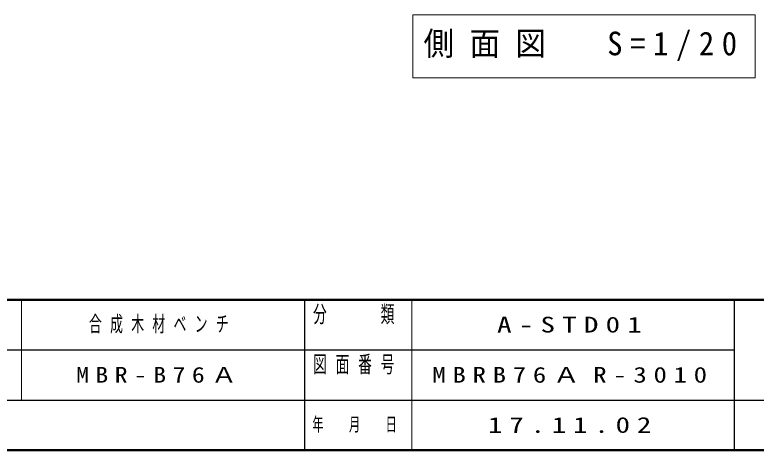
# Model space of a CAD drawing. Units: millimetres on the paper, scale 1:20. Extents: x -365 to 0, y -39 to 257.
# Drawn here: x -170.4 to -66.9, y 0 to 60.8 of the extents above; entities that cross this region are included whole.
import ezdxf

# ---------------------------------------------------------------- set-up
doc = ezdxf.new("R2010")
doc.units = ezdxf.units.MM
doc.layers.add('1_20', color=7, linetype='Continuous', lineweight=25)
doc.layers.add('NAKAMURA図枠', color=7, linetype='Continuous', lineweight=13)
doc.layers.add('99', color=7, linetype='Continuous')
doc.styles.add('ＭＳ ゴシック', font='')
doc.styles.get('ＭＳ ゴシック').set_extended_font_data('MS Gothic')

msp = doc.modelspace()

# ---------------------------------------------------------------- linework, layer by layer
at = {"layer": '1_20', "lineweight": 13}
for p, q in [((-114.857, 60.753), (-114.857, 51.953)), ((-67.057, 60.753), (-114.857, 60.753)), ((-67.057, 51.953), (-67.057, 60.753)), ((-114.857, 51.953), (-67.057, 51.953))]:
    msp.add_line(p, q, dxfattribs=at)
at = {"layer": 'NAKAMURA図枠', "lineweight": 50}
for p, q in [((-365, 21), (0, 21)), ((-365, 0), (0, 0))]:
    msp.add_line(p, q, dxfattribs=at)
at = {"layer": 'NAKAMURA図枠'}
for p, q in [((-169.5, 21), (-169.5, 7)), ((-115, 21), (-115, 0))]:
    msp.add_line(p, q, dxfattribs=at)
at = {"layer": 'NAKAMURA図枠', "lineweight": 25}
for p, q in [((-130, 21), (-130, 0)), ((-70, 21), (-70, 0)), ((-182.5, 14), (-70, 14)), ((-237.5, 7), (0, 7))]:
    msp.add_line(p, q, dxfattribs=at)

# ---------------------------------------------------------------- texts
at = {"layer": '1_20', "insert": (-90.957, 56.353), "char_height": 3.299, "attachment_point": 5, "style": 'ＭＳ ゴシック'}
msp.add_mtext('\\T1.5;\\W0.95;側面図\u3000S=1/20', dxfattribs=at)
at = {"layer": '99', "char_height": 2.199, "attachment_point": 5, "style": 'ＭＳ ゴシック'}
for s, insert in [('\\T1.64;\\W0.6;合成木材ベンチ', (-149.75, 17.5)), ('\\T1.5;\\W1.35;A-STD01', (-92.5, 17.5)), ('\\T1.5;\\W1.2;MBR-B76Ａ', (-149.75, 10.5)), ('\\T1.5;\\W1.25;MBRB76ＡR-3010', (-92.5, 10.5)), ('\\T1.47;\\W1.35;17.11.02', (-92.5, 3.5))]:
    msp.add_mtext(s, dxfattribs=dict(at, insert=insert))
at = {"layer": 'NAKAMURA図枠', "style": 'ＭＳ ゴシック'}
for s, insert, char_height, attachment_point in [('\\T1.64;\\W0.6;分\u3000\u3000類', (-122.5, 20.167), 2.346, 2), ('\\T1.64;\\W0.6;図面番号', (-122.5, 13.167), 2.346, 2), ('\\T1.64;\\W0.6;年\u3000月\u3000日', (-122.5, 3.5), 1.906, 5)]:
    msp.add_mtext(s, dxfattribs=dict(at, insert=insert, char_height=char_height, attachment_point=attachment_point))

doc.saveas('drawing.dxf')
